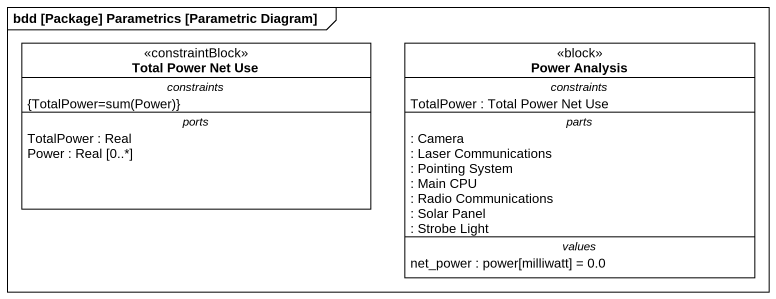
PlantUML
@startuml
mainframe bdd [Package] Parametrics [Parametric Diagram]
hide circle
hide empty members
class "Total Power Net Use" as Total_Power_Net_Use <<constraintBlock>> {
  -- constraints --
  {field} {TotalPower=sum(Power)}
  -- ports --
  TotalPower : Real
  Power : Real [0..*]
}
class "Power Analysis" as Power_Analysis <<block>> {
  -- constraints --
  TotalPower : Total Power Net Use
  -- parts --
  : Camera
  : Laser Communications
  : Pointing System
  : Main CPU
  : Radio Communications
  : Solar Panel
  : Strobe Light
  -- values --
  net_power : power[milliwatt] = 0.0
}
@enduml
